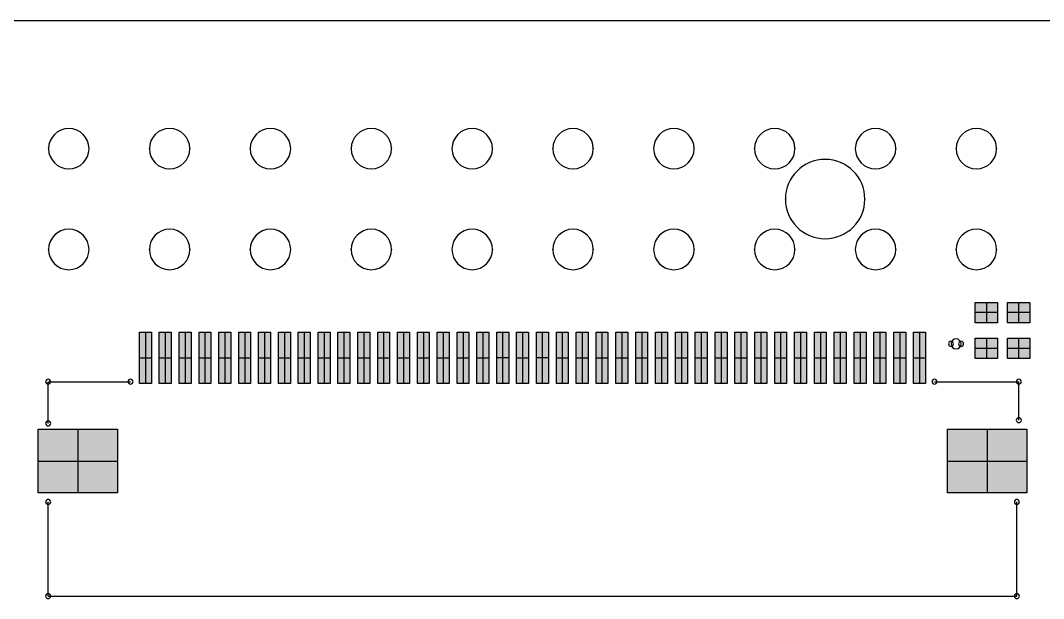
# Model space of a CAD drawing. Header units: millimetres. Extents: x -0.1 to 90.1, y -0.1 to 60.1.
# Drawn here: x 49.05 to 74.82, y 45.44 to 60 of the extents above; entities that cross this region are included whole.
import ezdxf

# ---------------------------------------------------------------- set-up
doc = ezdxf.new("R2010")
doc.units = ezdxf.units.MM
doc.layers.get('0').update_dxf_attribs({"color": 18, "true_color": 0x000000})
for name, color, linetype, true_color in [('Bottom Overlay', 54, 'Continuous', 0x999900), ('Bottom Paste', 16, 'Continuous', 0x7f0000), ('Mechanical 1', 6, 'Continuous', 0xff00ff)]:
    doc.layers.add(name, color=color, linetype=linetype, true_color=true_color)

# ---------------------------------------------------------------- blocks, each defined once
blk = doc.blocks.new('FPC_SMD_P0_50_40P_FGS_XJ_H2_0_B_283')
at = {"layer": 'Bottom Paste', "true_color": 0x7f0000}
for points in [[(-9.6, 0.65), (-9.9, 0.65), (-9.9, 1.95), (-9.6, 1.95)], [(-9.1, 0.65), (-9.4, 0.65), (-9.4, 1.95), (-9.1, 1.95)], [(-8.6, 0.65), (-8.9, 0.65), (-8.9, 1.95), (-8.6, 1.95)], [(-8.1, 0.65), (-8.4, 0.65), (-8.4, 1.95), (-8.1, 1.95)], [(-7.6, 0.65), (-7.9, 0.65), (-7.9, 1.95), (-7.6, 1.95)], [(-7.1, 0.65), (-7.4, 0.65), (-7.4, 1.95), (-7.1, 1.95)], [(-6.6, 0.65), (-6.9, 0.65), (-6.9, 1.95), (-6.6, 1.95)], [(-6.1, 0.65), (-6.4, 0.65), (-6.4, 1.95), (-6.1, 1.95)], [(-5.6, 0.65), (-5.9, 0.65), (-5.9, 1.95), (-5.6, 1.95)], [(-5.1, 0.65), (-5.4, 0.65), (-5.4, 1.95), (-5.1, 1.95)], [(-4.6, 0.65), (-4.9, 0.65), (-4.9, 1.95), (-4.6, 1.95)], [(-4.1, 0.65), (-4.4, 0.65), (-4.4, 1.95), (-4.1, 1.95)], [(-3.6, 0.65), (-3.9, 0.65), (-3.9, 1.95), (-3.6, 1.95)], [(-3.1, 0.65), (-3.4, 0.65), (-3.4, 1.95), (-3.1, 1.95)], [(-2.6, 0.65), (-2.9, 0.65), (-2.9, 1.95), (-2.6, 1.95)], [(-2.1, 0.65), (-2.4, 0.65), (-2.4, 1.95), (-2.1, 1.95)], [(-1.6, 0.65), (-1.9, 0.65), (-1.9, 1.95), (-1.6, 1.95)], [(-1.1, 0.65), (-1.4, 0.65), (-1.4, 1.95), (-1.1, 1.95)], [(-0.6, 0.65), (-0.9, 0.65), (-0.9, 1.95), (-0.6, 1.95)], [(-0.1, 0.65), (-0.4, 0.65), (-0.4, 1.95), (-0.1, 1.95)], [(0.4, 0.65), (0.1, 0.65), (0.1, 1.95), (0.4, 1.95)], [(0.9, 0.65), (0.6, 0.65), (0.6, 1.95), (0.9, 1.95)], [(1.4, 0.65), (1.1, 0.65), (1.1, 1.95), (1.4, 1.95)], [(1.9, 0.65), (1.6, 0.65), (1.6, 1.95), (1.9, 1.95)], [(2.4, 0.65), (2.1, 0.65), (2.1, 1.95), (2.4, 1.95)], [(2.9, 0.65), (2.6, 0.65), (2.6, 1.95), (2.9, 1.95)], [(3.4, 0.65), (3.1, 0.65), (3.1, 1.95), (3.4, 1.95)], [(3.9, 0.65), (3.6, 0.65), (3.6, 1.95), (3.9, 1.95)], [(4.4, 0.65), (4.1, 0.65), (4.1, 1.95), (4.4, 1.95)], [(4.9, 0.65), (4.6, 0.65), (4.6, 1.95), (4.9, 1.95)], [(5.4, 0.65), (5.1, 0.65), (5.1, 1.95), (5.4, 1.95)], [(5.9, 0.65), (5.6, 0.65), (5.6, 1.95), (5.9, 1.95)], [(6.4, 0.65), (6.1, 0.65), (6.1, 1.95), (6.4, 1.95)], [(6.9, 0.65), (6.6, 0.65), (6.6, 1.95), (6.9, 1.95)], [(7.4, 0.65), (7.1, 0.65), (7.1, 1.95), (7.4, 1.95)], [(7.9, 0.65), (7.6, 0.65), (7.6, 1.95), (7.9, 1.95)], [(8.4, 0.65), (8.1, 0.65), (8.1, 1.95), (8.4, 1.95)], [(8.9, 0.65), (8.6, 0.65), (8.6, 1.95), (8.9, 1.95)], [(9.4, 0.65), (9.1, 0.65), (9.1, 1.95), (9.4, 1.95)], [(9.9, 0.65), (9.6, 0.65), (9.6, 1.95), (9.9, 1.95)], [(-10.45, -0.5), (-10.45, -2.1), (-12.45, -2.1), (-12.45, -0.5)], [(12.45, -0.5), (12.45, -2.1), (10.45, -2.1), (10.45, -0.5)]]:
    blk.add_hatch(color=16, dxfattribs=at).paths.add_polyline_path(points, flags=0)
at = {"layer": 'Bottom Overlay'}
for points in [[(-12.2, 0.7), (-10.126, 0.7)], [(-12.2, -0.35), (-12.2, 0.7)], [(10.126, 0.7), (12.25, 0.7)], [(12.25, -0.269), (12.25, 0.7)], [(-12.2, -4.7), (-12.2, -2.331)], [(12.2, -4.7), (12.2, -2.331)], [(-12.2, -4.7), (12.2, -4.7)]]:
    blk.add_lwpolyline(points, dxfattribs=at)
for centre, radius, start, end in [((10.541, 1.651), 0.0635, 0, 180), ((10.541, 1.651), 0.0635, 180, 0), ((10.668, 1.651), 0.127, 0, 180), ((10.668, 1.651), 0.127, 180, 0), ((10.795, 1.651), 0.0635, 0, 180), ((10.795, 1.651), 0.0635, 180, 0), ((-12.2, 0.7), 0.0635, 0, 180), ((-12.2, 0.7), 0.0635, 0, 180), ((-12.2, 0.7), 0.0635, 180, 0), ((-12.2, 0.7), 0.0635, 180, 0), ((-10.126, 0.7), 0.0635, 0, 180), ((-10.126, 0.7), 0.0635, 180, 0), ((10.126, 0.7), 0.0635, 0, 180), ((10.126, 0.7), 0.0635, 180, 0), ((12.25, 0.7), 0.0635, 0, 180), ((12.25, 0.7), 0.0635, 0, 180), ((12.25, 0.7), 0.0635, 180, 0), ((12.25, 0.7), 0.0635, 180, 0), ((12.25, -0.269), 0.0635, 0, 180), ((-12.2, -0.35), 0.0635, 0, 180), ((-12.2, -0.35), 0.0635, 180, 0), ((12.25, -0.269), 0.0635, 180, 0), ((-12.2, -2.331), 0.0635, 0, 180), ((12.2, -2.331), 0.0635, 0, 180), ((-12.2, -2.331), 0.0635, 180, 0), ((12.2, -2.331), 0.0635, 180, 0), ((-12.2, -4.7), 0.0635, 0, 180), ((-12.2, -4.7), 0.0635, 0, 180), ((12.2, -4.7), 0.0635, 0, 180), ((12.2, -4.7), 0.0635, 0, 180), ((-12.2, -4.7), 0.0635, 180, 0), ((-12.2, -4.7), 0.0635, 180, 0), ((12.2, -4.7), 0.0635, 180, 0), ((12.2, -4.7), 0.0635, 180, 0)]:
    blk.add_arc(centre, radius, start, end, dxfattribs=at)
at = {"layer": 'Bottom Paste', "color": 16, "true_color": 0x7f0000}
for p, q in [((-9.75, 1.95), (-9.75, 0.65)), ((-9.25, 1.95), (-9.25, 0.65)), ((-8.75, 1.95), (-8.75, 0.65)), ((-8.25, 1.95), (-8.25, 0.65)), ((-7.75, 1.95), (-7.75, 0.65)), ((-7.25, 1.95), (-7.25, 0.65)), ((-6.75, 1.95), (-6.75, 0.65)), ((-6.25, 1.95), (-6.25, 0.65)), ((-5.75, 1.95), (-5.75, 0.65)), ((-5.25, 1.95), (-5.25, 0.65)), ((-4.75, 1.95), (-4.75, 0.65)), ((-4.25, 1.95), (-4.25, 0.65)), ((-3.75, 1.95), (-3.75, 0.65)), ((-3.25, 1.95), (-3.25, 0.65)), ((-2.75, 1.95), (-2.75, 0.65)), ((-2.25, 1.95), (-2.25, 0.65)), ((-1.75, 1.95), (-1.75, 0.65)), ((-1.25, 1.95), (-1.25, 0.65)), ((-0.75, 0.65), (-0.75, 1.95)), ((-0.25, 1.95), (-0.25, 0.65)), ((0.25, 0.65), (0.25, 1.95)), ((0.75, 1.95), (0.75, 0.65)), ((1.25, 1.95), (1.25, 0.65)), ((1.75, 1.95), (1.75, 0.65)), ((2.25, 1.95), (2.25, 0.65)), ((2.75, 1.95), (2.75, 0.65)), ((3.25, 1.95), (3.25, 0.65)), ((3.75, 1.95), (3.75, 0.65)), ((4.25, 1.95), (4.25, 0.65)), ((4.75, 1.95), (4.75, 0.65)), ((5.25, 1.95), (5.25, 0.65)), ((5.75, 1.95), (5.75, 0.65)), ((6.25, 1.95), (6.25, 0.65)), ((6.75, 1.95), (6.75, 0.65)), ((7.25, 1.95), (7.25, 0.65)), ((7.75, 1.95), (7.75, 0.65)), ((8.25, 1.95), (8.25, 0.65)), ((8.75, 1.95), (8.75, 0.65)), ((9.25, 1.95), (9.25, 0.65)), ((9.75, 1.95), (9.75, 0.65)), ((-9.9, 1.3), (-9.6, 1.3)), ((-9.4, 1.3), (-9.1, 1.3)), ((-8.9, 1.3), (-8.6, 1.3)), ((-8.4, 1.3), (-8.1, 1.3)), ((-7.9, 1.3), (-7.6, 1.3)), ((-7.4, 1.3), (-7.1, 1.3)), ((-6.9, 1.3), (-6.6, 1.3)), ((-6.4, 1.3), (-6.1, 1.3)), ((-5.9, 1.3), (-5.6, 1.3)), ((-5.4, 1.3), (-5.1, 1.3)), ((-4.9, 1.3), (-4.6, 1.3)), ((-4.4, 1.3), (-4.1, 1.3)), ((-3.9, 1.3), (-3.6, 1.3)), ((-3.4, 1.3), (-3.1, 1.3)), ((-2.9, 1.3), (-2.6, 1.3)), ((-2.4, 1.3), (-2.1, 1.3)), ((-1.9, 1.3), (-1.6, 1.3)), ((-1.4, 1.3), (-1.1, 1.3)), ((-0.6, 1.3), (-0.9, 1.3)), ((-0.4, 1.3), (-0.1, 1.3)), ((0.4, 1.3), (0.1, 1.3)), ((0.6, 1.3), (0.9, 1.3)), ((1.1, 1.3), (1.4, 1.3)), ((1.6, 1.3), (1.9, 1.3)), ((2.1, 1.3), (2.4, 1.3)), ((2.6, 1.3), (2.9, 1.3)), ((3.1, 1.3), (3.4, 1.3)), ((3.6, 1.3), (3.9, 1.3)), ((4.1, 1.3), (4.4, 1.3)), ((4.6, 1.3), (4.9, 1.3)), ((5.1, 1.3), (5.4, 1.3)), ((5.6, 1.3), (5.9, 1.3)), ((6.1, 1.3), (6.4, 1.3)), ((6.6, 1.3), (6.9, 1.3)), ((7.1, 1.3), (7.4, 1.3)), ((7.6, 1.3), (7.9, 1.3)), ((8.1, 1.3), (8.4, 1.3)), ((8.6, 1.3), (8.9, 1.3)), ((9.1, 1.3), (9.4, 1.3)), ((9.6, 1.3), (9.9, 1.3)), ((-11.45, -0.5), (-11.45, -2.1)), ((11.45, -0.5), (11.45, -2.1)), ((-12.45, -1.3), (-10.45, -1.3)), ((10.45, -1.3), (12.45, -1.3))]:
    blk.add_line(p, q, dxfattribs=at)
for points in [[(-9.9, 0.65), (-9.9, 1.3), (-9.9, 1.95)], [(-9.9, 1.95), (-9.75, 1.95), (-9.6, 1.95)], [(-9.6, 1.95), (-9.6, 1.3), (-9.6, 0.65)], [(-9.4, 0.65), (-9.4, 1.3), (-9.4, 1.95)], [(-9.4, 1.95), (-9.25, 1.95), (-9.1, 1.95)], [(-9.1, 1.95), (-9.1, 1.3), (-9.1, 0.65)], [(-8.9, 0.65), (-8.9, 1.3), (-8.9, 1.95)], [(-8.9, 1.95), (-8.75, 1.95), (-8.6, 1.95)], [(-8.6, 1.95), (-8.6, 1.3), (-8.6, 0.65)], [(-8.4, 0.65), (-8.4, 1.3), (-8.4, 1.95)], [(-8.4, 1.95), (-8.25, 1.95), (-8.1, 1.95)], [(-8.1, 1.95), (-8.1, 1.3), (-8.1, 0.65)], [(-7.9, 0.65), (-7.9, 1.3), (-7.9, 1.95)], [(-7.9, 1.95), (-7.75, 1.95), (-7.6, 1.95)], [(-7.6, 1.95), (-7.6, 1.3), (-7.6, 0.65)], [(-7.4, 0.65), (-7.4, 1.3), (-7.4, 1.95)], [(-7.4, 1.95), (-7.25, 1.95), (-7.1, 1.95)], [(-7.1, 1.95), (-7.1, 1.3), (-7.1, 0.65)], [(-6.9, 0.65), (-6.9, 1.3), (-6.9, 1.95)], [(-6.9, 1.95), (-6.75, 1.95), (-6.6, 1.95)], [(-6.6, 1.95), (-6.6, 1.3), (-6.6, 0.65)], [(-6.4, 0.65), (-6.4, 1.3), (-6.4, 1.95)], [(-6.4, 1.95), (-6.25, 1.95), (-6.1, 1.95)], [(-6.1, 1.95), (-6.1, 1.3), (-6.1, 0.65)], [(-5.9, 0.65), (-5.9, 1.3), (-5.9, 1.95)], [(-5.9, 1.95), (-5.75, 1.95), (-5.6, 1.95)], [(-5.6, 1.95), (-5.6, 1.3), (-5.6, 0.65)], [(-5.4, 0.65), (-5.4, 1.3), (-5.4, 1.95)], [(-5.4, 1.95), (-5.25, 1.95), (-5.1, 1.95)], [(-5.1, 1.95), (-5.1, 1.3), (-5.1, 0.65)], [(-4.9, 0.65), (-4.9, 1.3), (-4.9, 1.95)], [(-4.9, 1.95), (-4.75, 1.95), (-4.6, 1.95)], [(-4.6, 1.95), (-4.6, 1.3), (-4.6, 0.65)], [(-4.4, 0.65), (-4.4, 1.3), (-4.4, 1.95)], [(-4.4, 1.95), (-4.25, 1.95), (-4.1, 1.95)], [(-4.1, 1.95), (-4.1, 1.3), (-4.1, 0.65)], [(-3.9, 0.65), (-3.9, 1.3), (-3.9, 1.95)], [(-3.9, 1.95), (-3.75, 1.95), (-3.6, 1.95)], [(-3.6, 1.95), (-3.6, 1.3), (-3.6, 0.65)], [(-3.4, 0.65), (-3.4, 1.3), (-3.4, 1.95)], [(-3.4, 1.95), (-3.25, 1.95), (-3.1, 1.95)], [(-3.1, 1.95), (-3.1, 1.3), (-3.1, 0.65)], [(-2.9, 0.65), (-2.9, 1.3), (-2.9, 1.95)], [(-2.9, 1.95), (-2.75, 1.95), (-2.6, 1.95)], [(-2.6, 1.95), (-2.6, 1.3), (-2.6, 0.65)], [(-2.4, 0.65), (-2.4, 1.3), (-2.4, 1.95)], [(-2.4, 1.95), (-2.25, 1.95), (-2.1, 1.95)], [(-2.1, 1.95), (-2.1, 1.3), (-2.1, 0.65)], [(-1.9, 0.65), (-1.9, 1.3), (-1.9, 1.95)], [(-1.9, 1.95), (-1.75, 1.95), (-1.6, 1.95)], [(-1.6, 1.95), (-1.6, 1.3), (-1.6, 0.65)], [(-1.4, 0.65), (-1.4, 1.3), (-1.4, 1.95)], [(-1.4, 1.95), (-1.25, 1.95), (-1.1, 1.95)], [(-1.1, 1.95), (-1.1, 1.3), (-1.1, 0.65)], [(-0.9, 0.65), (-0.9, 1.3), (-0.9, 1.95)], [(-0.9, 1.95), (-0.75, 1.95), (-0.6, 1.95)], [(-0.6, 1.95), (-0.6, 1.3), (-0.6, 0.65)], [(-0.4, 0.65), (-0.4, 1.3), (-0.4, 1.95)], [(-0.4, 1.95), (-0.25, 1.95), (-0.1, 1.95)], [(-0.1, 1.95), (-0.1, 1.3), (-0.1, 0.65)], [(0.1, 0.65), (0.1, 1.3), (0.1, 1.95)], [(0.1, 1.95), (0.25, 1.95), (0.4, 1.95)], [(0.4, 1.95), (0.4, 1.3), (0.4, 0.65)], [(0.6, 0.65), (0.6, 1.3), (0.6, 1.95)], [(0.6, 1.95), (0.75, 1.95), (0.9, 1.95)], [(0.9, 1.95), (0.9, 1.3), (0.9, 0.65)], [(1.1, 0.65), (1.1, 1.3), (1.1, 1.95)], [(1.1, 1.95), (1.25, 1.95), (1.4, 1.95)], [(1.4, 1.95), (1.4, 1.3), (1.4, 0.65)], [(1.6, 0.65), (1.6, 1.3), (1.6, 1.95)], [(1.6, 1.95), (1.75, 1.95), (1.9, 1.95)], [(1.9, 1.95), (1.9, 1.3), (1.9, 0.65)], [(2.1, 0.65), (2.1, 1.3), (2.1, 1.95)], [(2.1, 1.95), (2.25, 1.95), (2.4, 1.95)], [(2.4, 1.95), (2.4, 1.3), (2.4, 0.65)], [(2.6, 0.65), (2.6, 1.3), (2.6, 1.95)], [(2.6, 1.95), (2.75, 1.95), (2.9, 1.95)], [(2.9, 1.95), (2.9, 1.3), (2.9, 0.65)], [(3.1, 0.65), (3.1, 1.3), (3.1, 1.95)], [(3.1, 1.95), (3.25, 1.95), (3.4, 1.95)], [(3.4, 1.95), (3.4, 1.3), (3.4, 0.65)], [(3.6, 0.65), (3.6, 1.3), (3.6, 1.95)], [(3.6, 1.95), (3.75, 1.95), (3.9, 1.95)], [(3.9, 1.95), (3.9, 1.3), (3.9, 0.65)], [(4.1, 0.65), (4.1, 1.3), (4.1, 1.95)], [(4.1, 1.95), (4.25, 1.95), (4.4, 1.95)], [(4.4, 1.95), (4.4, 1.3), (4.4, 0.65)], [(4.6, 0.65), (4.6, 1.3), (4.6, 1.95)], [(4.6, 1.95), (4.75, 1.95), (4.9, 1.95)], [(4.9, 1.95), (4.9, 1.3), (4.9, 0.65)], [(5.1, 0.65), (5.1, 1.3), (5.1, 1.95)], [(5.1, 1.95), (5.25, 1.95), (5.4, 1.95)], [(5.4, 1.95), (5.4, 1.3), (5.4, 0.65)], [(5.6, 0.65), (5.6, 1.3), (5.6, 1.95)], [(5.6, 1.95), (5.75, 1.95), (5.9, 1.95)], [(5.9, 1.95), (5.9, 1.3), (5.9, 0.65)], [(6.1, 0.65), (6.1, 1.3), (6.1, 1.95)], [(6.1, 1.95), (6.25, 1.95), (6.4, 1.95)], [(6.4, 1.95), (6.4, 1.3), (6.4, 0.65)], [(6.6, 0.65), (6.6, 1.3), (6.6, 1.95)], [(6.6, 1.95), (6.75, 1.95), (6.9, 1.95)], [(6.9, 1.95), (6.9, 1.3), (6.9, 0.65)], [(7.1, 0.65), (7.1, 1.3), (7.1, 1.95)], [(7.1, 1.95), (7.25, 1.95), (7.4, 1.95)], [(7.4, 1.95), (7.4, 1.3), (7.4, 0.65)], [(7.6, 0.65), (7.6, 1.3), (7.6, 1.95)], [(7.6, 1.95), (7.75, 1.95), (7.9, 1.95)], [(7.9, 1.95), (7.9, 1.3), (7.9, 0.65)], [(8.1, 0.65), (8.1, 1.3), (8.1, 1.95)], [(8.1, 1.95), (8.25, 1.95), (8.4, 1.95)], [(8.4, 1.95), (8.4, 1.3), (8.4, 0.65)], [(8.6, 0.65), (8.6, 1.3), (8.6, 1.95)], [(8.6, 1.95), (8.75, 1.95), (8.9, 1.95)], [(8.9, 1.95), (8.9, 1.3), (8.9, 0.65)], [(9.1, 0.65), (9.1, 1.3), (9.1, 1.95)], [(9.1, 1.95), (9.25, 1.95), (9.4, 1.95)], [(9.4, 1.95), (9.4, 1.3), (9.4, 0.65)], [(9.6, 0.65), (9.6, 1.3), (9.6, 1.95)], [(9.6, 1.95), (9.75, 1.95), (9.9, 1.95)], [(9.9, 1.95), (9.9, 1.3), (9.9, 0.65)], [(-9.6, 0.65), (-9.75, 0.65), (-9.9, 0.65)], [(-9.1, 0.65), (-9.25, 0.65), (-9.4, 0.65)], [(-8.6, 0.65), (-8.75, 0.65), (-8.9, 0.65)], [(-8.1, 0.65), (-8.25, 0.65), (-8.4, 0.65)], [(-7.6, 0.65), (-7.75, 0.65), (-7.9, 0.65)], [(-7.1, 0.65), (-7.25, 0.65), (-7.4, 0.65)], [(-6.6, 0.65), (-6.75, 0.65), (-6.9, 0.65)], [(-6.1, 0.65), (-6.25, 0.65), (-6.4, 0.65)], [(-5.6, 0.65), (-5.75, 0.65), (-5.9, 0.65)], [(-5.1, 0.65), (-5.25, 0.65), (-5.4, 0.65)], [(-4.6, 0.65), (-4.75, 0.65), (-4.9, 0.65)], [(-4.1, 0.65), (-4.25, 0.65), (-4.4, 0.65)], [(-3.6, 0.65), (-3.75, 0.65), (-3.9, 0.65)], [(-3.1, 0.65), (-3.25, 0.65), (-3.4, 0.65)], [(-2.6, 0.65), (-2.75, 0.65), (-2.9, 0.65)], [(-2.1, 0.65), (-2.25, 0.65), (-2.4, 0.65)], [(-1.6, 0.65), (-1.75, 0.65), (-1.9, 0.65)], [(-1.1, 0.65), (-1.25, 0.65), (-1.4, 0.65)], [(-0.6, 0.65), (-0.75, 0.65), (-0.9, 0.65)], [(-0.1, 0.65), (-0.25, 0.65), (-0.4, 0.65)], [(0.4, 0.65), (0.25, 0.65), (0.1, 0.65)], [(0.9, 0.65), (0.75, 0.65), (0.6, 0.65)], [(1.4, 0.65), (1.25, 0.65), (1.1, 0.65)], [(1.9, 0.65), (1.75, 0.65), (1.6, 0.65)], [(2.4, 0.65), (2.25, 0.65), (2.1, 0.65)], [(2.9, 0.65), (2.75, 0.65), (2.6, 0.65)], [(3.4, 0.65), (3.25, 0.65), (3.1, 0.65)], [(3.9, 0.65), (3.75, 0.65), (3.6, 0.65)], [(4.4, 0.65), (4.25, 0.65), (4.1, 0.65)], [(4.9, 0.65), (4.75, 0.65), (4.6, 0.65)], [(5.4, 0.65), (5.25, 0.65), (5.1, 0.65)], [(5.9, 0.65), (5.75, 0.65), (5.6, 0.65)], [(6.4, 0.65), (6.25, 0.65), (6.1, 0.65)], [(6.9, 0.65), (6.75, 0.65), (6.6, 0.65)], [(7.4, 0.65), (7.25, 0.65), (7.1, 0.65)], [(7.9, 0.65), (7.75, 0.65), (7.6, 0.65)], [(8.4, 0.65), (8.25, 0.65), (8.1, 0.65)], [(8.9, 0.65), (8.75, 0.65), (8.6, 0.65)], [(9.4, 0.65), (9.25, 0.65), (9.1, 0.65)], [(9.9, 0.65), (9.75, 0.65), (9.6, 0.65)], [(-12.45, -2.1), (-12.45, -1.3), (-12.45, -0.5)], [(-12.45, -0.5), (-11.45, -0.5), (-10.45, -0.5)], [(-10.45, -0.5), (-10.45, -1.3), (-10.45, -2.1)], [(10.45, -2.1), (10.45, -1.3), (10.45, -0.5)], [(10.45, -0.5), (11.45, -0.5), (12.45, -0.5)], [(12.45, -0.5), (12.45, -1.3), (12.45, -2.1)], [(-10.45, -2.1), (-11.45, -2.1), (-12.45, -2.1)], [(12.45, -2.1), (11.45, -2.1), (10.45, -2.1)]]:
    blk.add_open_spline(points, degree=2, dxfattribs=at)
blk = doc.blocks.new('C0402_B_247')
at = {"layer": 'Bottom Paste', "true_color": 0x7f0000}
for points in [[(-0.195, 0.28), (-0.195, -0.28), (-0.705, -0.28), (-0.705, 0.28)], [(0.705, 0.28), (0.705, -0.28), (0.195, -0.28), (0.195, 0.28)]]:
    blk.add_hatch(color=16, dxfattribs=at).paths.add_polyline_path(points, flags=0)
at = {"layer": 'Bottom Paste', "color": 16, "true_color": 0x7f0000}
for p, q in [((-0.45, 0.28), (-0.45, -0.28)), ((0.45, 0.28), (0.45, -0.28)), ((-0.705, 0), (-0.195, 0)), ((0.195, 0), (0.705, 0))]:
    blk.add_line(p, q, dxfattribs=at)
for points in [[(-0.705, -0.28), (-0.705, 0), (-0.705, 0.28)], [(-0.705, 0.28), (-0.45, 0.28), (-0.195, 0.28)], [(-0.195, 0.28), (-0.195, 0), (-0.195, -0.28)], [(0.195, -0.28), (0.195, 0), (0.195, 0.28)], [(0.195, 0.28), (0.45, 0.28), (0.705, 0.28)], [(0.705, 0.28), (0.705, 0), (0.705, -0.28)], [(-0.195, -0.28), (-0.45, -0.28), (-0.705, -0.28)], [(0.705, -0.28), (0.45, -0.28), (0.195, -0.28)]]:
    blk.add_open_spline(points, degree=2, dxfattribs=at)
blk = doc.blocks.new('C0402_B_246')
at = {"layer": 'Bottom Paste', "true_color": 0x7f0000}
for points in [[(-0.195, 0.28), (-0.195, -0.28), (-0.705, -0.28), (-0.705, 0.28)], [(0.705, 0.28), (0.705, -0.28), (0.195, -0.28), (0.195, 0.28)]]:
    blk.add_hatch(color=16, dxfattribs=at).paths.add_polyline_path(points, flags=0)
at = {"layer": 'Bottom Paste', "color": 16, "true_color": 0x7f0000}
for p, q in [((-0.45, 0.28), (-0.45, -0.28)), ((0.45, 0.28), (0.45, -0.28)), ((-0.705, 0), (-0.195, 0)), ((0.195, 0), (0.705, 0))]:
    blk.add_line(p, q, dxfattribs=at)
for points in [[(-0.705, -0.28), (-0.705, 0), (-0.705, 0.28)], [(-0.705, 0.28), (-0.45, 0.28), (-0.195, 0.28)], [(-0.195, 0.28), (-0.195, 0), (-0.195, -0.28)], [(0.195, -0.28), (0.195, 0), (0.195, 0.28)], [(0.195, 0.28), (0.45, 0.28), (0.705, 0.28)], [(0.705, 0.28), (0.705, 0), (0.705, -0.28)], [(-0.195, -0.28), (-0.45, -0.28), (-0.705, -0.28)], [(0.705, -0.28), (0.45, -0.28), (0.195, -0.28)]]:
    blk.add_open_spline(points, degree=2, dxfattribs=at)
blk = doc.blocks.new('CONN_SMD_FH_00369_36')
at = {"layer": 'Mechanical 1'}
for centre, radius, start, end in [((1.27, 1.27), 0.51, 0, 180), ((3.81, 1.27), 0.51, 0, 180), ((6.35, 1.27), 0.51, 0, 180), ((8.89, 1.27), 0.51, 0, 180), ((11.43, 1.27), 0.51, 0, 180), ((13.97, 1.27), 0.51, 0, 180), ((16.51, 1.27), 0.51, 0, 180), ((19.05, 1.27), 0.51, 0, 180), ((21.59, 1.27), 0.51, 0, 180), ((24.13, 1.27), 0.51, 0, 180), ((0.76, 1.27), 0.00635, 0, 180), ((0.76, 1.27), 0.00635, 180, 0), ((1.27, 1.27), 0.51, 180, 0), ((1.78, 1.27), 0.00635, 0, 180), ((1.78, 1.27), 0.00635, 180, 0), ((3.3, 1.27), 0.00635, 0, 180), ((3.3, 1.27), 0.00635, 180, 0), ((3.81, 1.27), 0.51, 180, 0), ((4.32, 1.27), 0.00635, 0, 180), ((4.32, 1.27), 0.00635, 180, 0), ((5.84, 1.27), 0.00635, 0, 180), ((5.84, 1.27), 0.00635, 180, 0), ((6.35, 1.27), 0.51, 180, 0), ((6.86, 1.27), 0.00635, 0, 180), ((6.86, 1.27), 0.00635, 180, 0), ((8.38, 1.27), 0.00635, 0, 180), ((8.38, 1.27), 0.00635, 180, 0), ((8.89, 1.27), 0.51, 180, 0), ((9.4, 1.27), 0.00635, 0, 180), ((9.4, 1.27), 0.00635, 180, 0), ((10.92, 1.27), 0.00635, 0, 180), ((10.92, 1.27), 0.00635, 180, 0), ((11.43, 1.27), 0.51, 180, 0), ((11.94, 1.27), 0.00635, 0, 180), ((11.94, 1.27), 0.00635, 180, 0), ((13.46, 1.27), 0.00635, 0, 180), ((13.46, 1.27), 0.00635, 180, 0), ((13.97, 1.27), 0.51, 180, 0), ((14.48, 1.27), 0.00635, 0, 180), ((14.48, 1.27), 0.00635, 180, 0), ((16, 1.27), 0.00635, 0, 180), ((16, 1.27), 0.00635, 180, 0), ((16.51, 1.27), 0.51, 180, 0), ((17.02, 1.27), 0.00635, 0, 180), ((17.02, 1.27), 0.00635, 180, 0), ((18.54, 1.27), 0.00635, 0, 180), ((18.54, 1.27), 0.00635, 180, 0), ((19.05, 1.27), 0.51, 180, 0), ((19.56, 1.27), 0.00635, 0, 180), ((19.56, 1.27), 0.00635, 180, 0), ((21.08, 1.27), 0.00635, 0, 180), ((21.08, 1.27), 0.00635, 180, 0), ((21.59, 1.27), 0.51, 180, 0), ((22.1, 1.27), 0.00635, 0, 180), ((22.1, 1.27), 0.00635, 180, 0), ((23.62, 1.27), 0.00635, 0, 180), ((23.62, 1.27), 0.00635, 180, 0), ((24.13, 1.27), 0.51, 180, 0), ((24.64, 1.27), 0.00635, 0, 180), ((24.64, 1.27), 0.00635, 180, 0), ((20.32, 0), 1, 0, 180), ((19.32, 0), 0.00635, 0, 180), ((21.32, 0), 0.00635, 0, 180), ((19.32, 0), 0.00635, 180, 0), ((20.32, 0), 1, 180, 0), ((21.32, 0), 0.00635, 180, 0), ((1.27, -1.27), 0.51, 0, 180), ((3.81, -1.27), 0.51, 0, 180), ((6.35, -1.27), 0.51, 0, 180), ((8.89, -1.27), 0.51, 0, 180), ((11.43, -1.27), 0.51, 0, 180), ((13.97, -1.27), 0.51, 0, 180), ((16.51, -1.27), 0.51, 0, 180), ((19.05, -1.27), 0.51, 0, 180), ((21.59, -1.27), 0.51, 0, 180), ((24.13, -1.27), 0.51, 0, 180), ((0.76, -1.27), 0.00635, 0, 180), ((0.76, -1.27), 0.00635, 180, 0), ((1.27, -1.27), 0.51, 180, 0), ((1.78, -1.27), 0.00635, 0, 180), ((1.78, -1.27), 0.00635, 180, 0), ((3.3, -1.27), 0.00635, 0, 180), ((3.3, -1.27), 0.00635, 180, 0), ((3.81, -1.27), 0.51, 180, 0), ((4.32, -1.27), 0.00635, 0, 180), ((4.32, -1.27), 0.00635, 180, 0), ((5.84, -1.27), 0.00635, 0, 180), ((5.84, -1.27), 0.00635, 180, 0), ((6.35, -1.27), 0.51, 180, 0), ((6.86, -1.27), 0.00635, 0, 180), ((6.86, -1.27), 0.00635, 180, 0), ((8.38, -1.27), 0.00635, 0, 180), ((8.38, -1.27), 0.00635, 180, 0), ((8.89, -1.27), 0.51, 180, 0), ((9.4, -1.27), 0.00635, 0, 180), ((9.4, -1.27), 0.00635, 180, 0), ((10.92, -1.27), 0.00635, 0, 180), ((10.92, -1.27), 0.00635, 180, 0), ((11.43, -1.27), 0.51, 180, 0), ((11.94, -1.27), 0.00635, 0, 180), ((11.94, -1.27), 0.00635, 180, 0), ((13.46, -1.27), 0.00635, 0, 180), ((13.46, -1.27), 0.00635, 180, 0), ((13.97, -1.27), 0.51, 180, 0), ((14.48, -1.27), 0.00635, 0, 180), ((14.48, -1.27), 0.00635, 180, 0), ((16, -1.27), 0.00635, 0, 180), ((16, -1.27), 0.00635, 180, 0), ((16.51, -1.27), 0.51, 180, 0), ((17.02, -1.27), 0.00635, 0, 180), ((17.02, -1.27), 0.00635, 180, 0), ((18.54, -1.27), 0.00635, 0, 180), ((18.54, -1.27), 0.00635, 180, 0), ((19.05, -1.27), 0.51, 180, 0), ((19.56, -1.27), 0.00635, 0, 180), ((19.56, -1.27), 0.00635, 180, 0), ((21.08, -1.27), 0.00635, 0, 180), ((21.08, -1.27), 0.00635, 180, 0), ((21.59, -1.27), 0.51, 180, 0), ((22.1, -1.27), 0.00635, 0, 180), ((22.1, -1.27), 0.00635, 180, 0), ((23.62, -1.27), 0.00635, 0, 180), ((23.62, -1.27), 0.00635, 180, 0), ((24.13, -1.27), 0.51, 180, 0), ((24.64, -1.27), 0.00635, 0, 180), ((24.64, -1.27), 0.00635, 180, 0)]:
    blk.add_arc(centre, radius, start, end, dxfattribs=at)

msp = doc.modelspace()

# ---------------------------------------------------------------- linework, layer by layer
at = {"layer": 'Mechanical 1'}
msp.add_lwpolyline([(1, 60), (89, 60)], dxfattribs=at)
for centre, radius, start, end in [((50.27, 56.77), 0.51, 0, 180), ((52.81, 56.77), 0.51, 0, 180), ((55.35, 56.77), 0.51, 0, 180), ((57.89, 56.77), 0.51, 0, 180), ((60.43, 56.77), 0.51, 0, 180), ((62.97, 56.77), 0.51, 0, 180), ((65.51, 56.77), 0.51, 0, 180), ((68.05, 56.77), 0.51, 0, 180), ((70.59, 56.77), 0.51, 0, 180), ((73.13, 56.77), 0.51, 0, 180), ((49.76, 56.77), 0.0025, 0, 180), ((49.76, 56.77), 0.0025, 180, 0), ((50.27, 56.77), 0.51, 180, 0), ((50.78, 56.77), 0.0025, 0, 180), ((50.78, 56.77), 0.0025, 180, 0), ((52.3, 56.77), 0.0025, 0, 180), ((52.3, 56.77), 0.0025, 180, 0), ((52.81, 56.77), 0.51, 180, 0), ((53.32, 56.77), 0.0025, 0, 180), ((53.32, 56.77), 0.0025, 180, 0), ((54.84, 56.77), 0.0025, 0, 180), ((54.84, 56.77), 0.0025, 180, 0), ((55.35, 56.77), 0.51, 180, 0), ((55.86, 56.77), 0.0025, 0, 180), ((55.86, 56.77), 0.0025, 180, 0), ((57.38, 56.77), 0.0025, 0, 180), ((57.38, 56.77), 0.0025, 180, 0), ((57.89, 56.77), 0.51, 180, 0), ((58.4, 56.77), 0.0025, 0, 180), ((58.4, 56.77), 0.0025, 180, 0), ((59.92, 56.77), 0.0025, 0, 180), ((59.92, 56.77), 0.0025, 180, 0), ((60.43, 56.77), 0.51, 180, 0), ((60.94, 56.77), 0.0025, 0, 180), ((60.94, 56.77), 0.0025, 180, 0), ((62.46, 56.77), 0.0025, 0, 180), ((62.46, 56.77), 0.0025, 180, 0), ((62.97, 56.77), 0.51, 180, 0), ((63.48, 56.77), 0.0025, 0, 180), ((63.48, 56.77), 0.0025, 180, 0), ((65, 56.77), 0.0025, 0, 180), ((65, 56.77), 0.0025, 180, 0), ((65.51, 56.77), 0.51, 180, 0), ((66.02, 56.77), 0.0025, 0, 180), ((66.02, 56.77), 0.0025, 180, 0), ((67.54, 56.77), 0.0025, 0, 180), ((67.54, 56.77), 0.0025, 180, 0), ((68.05, 56.77), 0.51, 180, 0), ((68.56, 56.77), 0.0025, 0, 180), ((68.56, 56.77), 0.0025, 180, 0), ((70.08, 56.77), 0.0025, 0, 180), ((70.08, 56.77), 0.0025, 180, 0), ((70.59, 56.77), 0.51, 180, 0), ((71.1, 56.77), 0.0025, 0, 180), ((71.1, 56.77), 0.0025, 180, 0), ((72.62, 56.77), 0.0025, 0, 180), ((72.62, 56.77), 0.0025, 180, 0), ((73.13, 56.77), 0.51, 180, 0), ((73.64, 56.77), 0.0025, 0, 180), ((73.64, 56.77), 0.0025, 180, 0), ((69.32, 55.5), 1, 0, 180), ((68.32, 55.5), 0.0025, 0, 180), ((68.32, 55.5), 0.0025, 180, 0), ((69.32, 55.5), 1, 180, 0), ((70.32, 55.5), 0.0025, 0, 180), ((70.32, 55.5), 0.0025, 180, 0), ((50.27, 54.23), 0.51, 0, 180), ((52.81, 54.23), 0.51, 0, 180), ((55.35, 54.23), 0.51, 0, 180), ((57.89, 54.23), 0.51, 0, 180), ((60.43, 54.23), 0.51, 0, 180), ((62.97, 54.23), 0.51, 0, 180), ((65.51, 54.23), 0.51, 0, 180), ((68.05, 54.23), 0.51, 0, 180), ((70.59, 54.23), 0.51, 0, 180), ((73.13, 54.23), 0.51, 0, 180), ((49.76, 54.23), 0.0025, 0, 180), ((49.76, 54.23), 0.0025, 180, 0), ((50.27, 54.23), 0.51, 180, 0), ((50.78, 54.23), 0.0025, 0, 180), ((50.78, 54.23), 0.0025, 180, 0), ((52.3, 54.23), 0.0025, 0, 180), ((52.3, 54.23), 0.0025, 180, 0), ((52.81, 54.23), 0.51, 180, 0), ((53.32, 54.23), 0.0025, 0, 180), ((53.32, 54.23), 0.0025, 180, 0), ((54.84, 54.23), 0.0025, 0, 180), ((54.84, 54.23), 0.0025, 180, 0), ((55.35, 54.23), 0.51, 180, 0), ((55.86, 54.23), 0.0025, 0, 180), ((55.86, 54.23), 0.0025, 180, 0), ((57.38, 54.23), 0.0025, 0, 180), ((57.38, 54.23), 0.0025, 180, 0), ((57.89, 54.23), 0.51, 180, 0), ((58.4, 54.23), 0.0025, 0, 180), ((58.4, 54.23), 0.0025, 180, 0), ((59.92, 54.23), 0.0025, 0, 180), ((59.92, 54.23), 0.0025, 180, 0), ((60.43, 54.23), 0.51, 180, 0), ((60.94, 54.23), 0.0025, 0, 180), ((60.94, 54.23), 0.0025, 180, 0), ((62.46, 54.23), 0.0025, 0, 180), ((62.46, 54.23), 0.0025, 180, 0), ((62.97, 54.23), 0.51, 180, 0), ((63.48, 54.23), 0.0025, 0, 180), ((63.48, 54.23), 0.0025, 180, 0), ((65, 54.23), 0.0025, 0, 180), ((65, 54.23), 0.0025, 180, 0), ((65.51, 54.23), 0.51, 180, 0), ((66.02, 54.23), 0.0025, 0, 180), ((66.02, 54.23), 0.0025, 180, 0), ((67.54, 54.23), 0.0025, 0, 180), ((67.54, 54.23), 0.0025, 180, 0), ((68.05, 54.23), 0.51, 180, 0), ((68.56, 54.23), 0.0025, 0, 180), ((68.56, 54.23), 0.0025, 180, 0), ((70.08, 54.23), 0.0025, 0, 180), ((70.08, 54.23), 0.0025, 180, 0), ((70.59, 54.23), 0.51, 180, 0), ((71.1, 54.23), 0.0025, 0, 180), ((71.1, 54.23), 0.0025, 180, 0), ((72.62, 54.23), 0.0025, 0, 180), ((72.62, 54.23), 0.0025, 180, 0), ((73.13, 54.23), 0.51, 180, 0), ((73.64, 54.23), 0.0025, 0, 180), ((73.64, 54.23), 0.0025, 180, 0)]:
    msp.add_arc(centre, radius, start, end, dxfattribs=at)

# ---------------------------------------------------------------- block references
for name, p in [('CONN_SMD_FH_00369_36', (49, 55.5)), ('FPC_SMD_P0_50_40P_FGS_XJ_H2_0_B_283', (61.95, 50.2))]:
    msp.add_blockref(name, p)
at = {"rotation": 270}
for name, p in [('C0402_B_247', (73.382, 52.189)), ('C0402_B_246', (74.195, 52.189))]:
    msp.add_blockref(name, p, dxfattribs=at)

doc.saveas('drawing.dxf')
